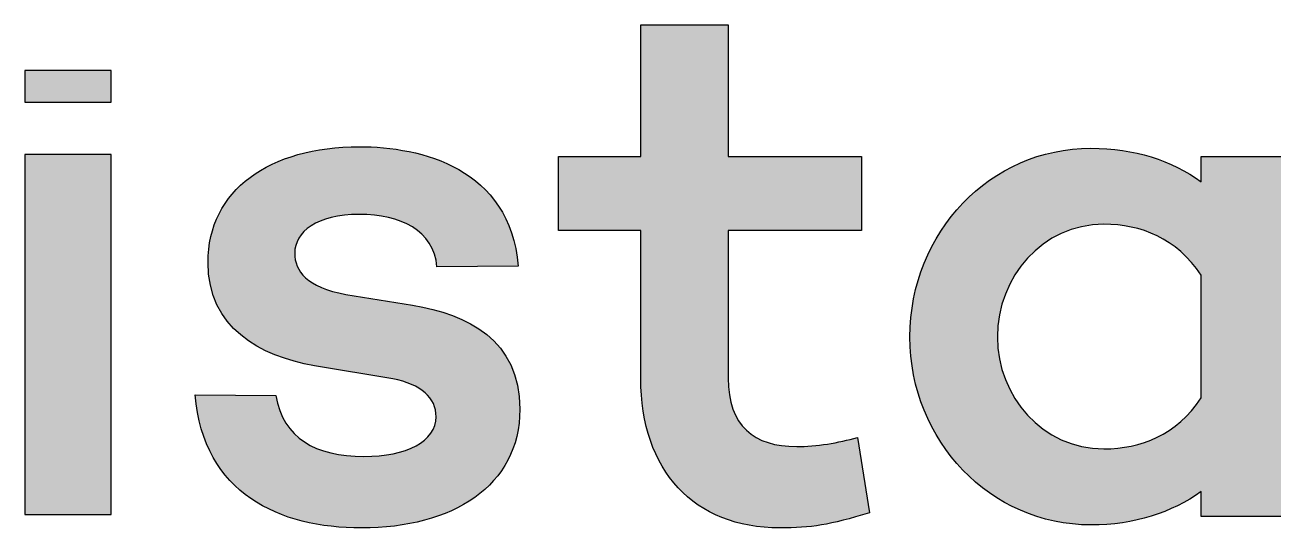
# Model space of a CAD drawing. Header units: millimetres. Extents: x 1841 to 1977, y -2528 to -2309.
# Drawn here: x 1866.47 to 1886.28, y -2489.43 to -2481.45 of the extents above; entities that cross this region are included whole.
import ezdxf

# ---------------------------------------------------------------- set-up
doc = ezdxf.new("R2010")
doc.units = ezdxf.units.MM
doc.layers.add('LASER$cut', color=1, linetype='Continuous', lineweight=0, true_color=0xff0000)
doc.layers.add('LASER$engrave', color=7, linetype='Continuous')

# ---------------------------------------------------------------- blocks, each defined once
blk = doc.blocks.new('Block 01')
at = {"layer": 'LASER$engrave'}
for points in [[(-29.594, 39.263), (-29.818, 39.197), (-30.017, 39.144), (-30.108, 39.121), (-30.195, 39.102), (-30.279, 39.085), (-30.36, 39.07), (-30.44, 39.057), (-30.519, 39.047), (-30.597, 39.039), (-30.677, 39.032), (-30.758, 39.027), (-30.841, 39.024), (-31.018, 39.022), (-31.082, 39.022), (-31.144, 39.024), (-31.206, 39.028), (-31.268, 39.032), (-31.328, 39.038), (-31.388, 39.045), (-31.447, 39.054), (-31.505, 39.063), (-31.562, 39.074), (-31.618, 39.087), (-31.674, 39.1), (-31.728, 39.115), (-31.782, 39.131), (-31.835, 39.148), (-31.887, 39.166), (-31.939, 39.186), (-31.989, 39.207), (-32.038, 39.229), (-32.087, 39.252), (-32.135, 39.276), (-32.182, 39.302), (-32.227, 39.329), (-32.272, 39.357), (-32.316, 39.386), (-32.359, 39.416), (-32.402, 39.447), (-32.443, 39.48), (-32.483, 39.513), (-32.522, 39.548), (-32.56, 39.583), (-32.598, 39.62), (-32.634, 39.658), (-32.669, 39.697), (-32.703, 39.737), (-32.737, 39.779), (-32.769, 39.821), (-32.8, 39.864), (-32.83, 39.908), (-32.86, 39.954), (-32.888, 40), (-32.915, 40.047), (-32.941, 40.096), (-32.965, 40.145), (-32.989, 40.195), (-33.012, 40.247), (-33.034, 40.299), (-33.054, 40.352), (-33.074, 40.407), (-33.092, 40.462), (-33.109, 40.518), (-33.125, 40.575), (-33.14, 40.633), (-33.154, 40.692), (-33.166, 40.752), (-33.178, 40.813), (-33.188, 40.874), (-33.197, 40.937), (-33.205, 41), (-33.212, 41.065), (-33.217, 41.13), (-33.221, 41.196), (-33.224, 41.263), (-33.226, 41.331), (-33.227, 41.399), (-33.227, 43.741), (-34.53, 43.741), (-34.53, 44.912), (-33.227, 44.912), (-33.227, 47), (-31.839, 47), (-31.839, 44.912), (-29.726, 44.912), (-29.726, 43.741), (-31.839, 43.741), (-31.839, 41.399), (-31.838, 41.329), (-31.836, 41.295), (-31.834, 41.262), (-31.831, 41.229), (-31.828, 41.197), (-31.824, 41.165), (-31.82, 41.134), (-31.815, 41.104), (-31.809, 41.074), (-31.803, 41.045), (-31.796, 41.017), (-31.789, 40.989), (-31.781, 40.962), (-31.773, 40.935), (-31.764, 40.909), (-31.755, 40.883), (-31.745, 40.859), (-31.734, 40.834), (-31.723, 40.811), (-31.711, 40.787), (-31.699, 40.765), (-31.687, 40.743), (-31.673, 40.722), (-31.66, 40.701), (-31.645, 40.681), (-31.631, 40.661), (-31.615, 40.642), (-31.599, 40.623), (-31.583, 40.605), (-31.566, 40.588), (-31.549, 40.571), (-31.531, 40.555), (-31.513, 40.539), (-31.494, 40.524), (-31.475, 40.509), (-31.455, 40.495), (-31.435, 40.482), (-31.414, 40.469), (-31.393, 40.456), (-31.372, 40.444), (-31.35, 40.433), (-31.327, 40.422), (-31.304, 40.412), (-31.28, 40.402), (-31.257, 40.393), (-31.232, 40.384), (-31.207, 40.376), (-31.182, 40.368), (-31.156, 40.361), (-31.13, 40.354), (-31.104, 40.348), (-31.077, 40.343), (-31.049, 40.337), (-31.021, 40.333), (-30.993, 40.329), (-30.965, 40.325), (-30.935, 40.322), (-30.906, 40.319), (-30.876, 40.317), (-30.815, 40.314), (-30.752, 40.313), (-30.693, 40.314), (-30.633, 40.316), (-30.573, 40.319), (-30.512, 40.324), (-30.45, 40.33), (-30.389, 40.337), (-30.265, 40.354), (-30.142, 40.375), (-30.021, 40.4), (-29.902, 40.427), (-29.787, 40.458)], [(-41.631, 45.774), (-41.631, 46.279), (-43, 46.279), (-43, 45.774)], [(-39.02, 41.122), (-39.015, 41.09), (-39.008, 41.06), (-39.001, 41.029), (-38.993, 41), (-38.985, 40.97), (-38.976, 40.942), (-38.967, 40.914), (-38.957, 40.886), (-38.947, 40.859), (-38.936, 40.833), (-38.925, 40.807), (-38.913, 40.782), (-38.9, 40.757), (-38.887, 40.733), (-38.874, 40.709), (-38.859, 40.686), (-38.845, 40.663), (-38.83, 40.641), (-38.814, 40.619), (-38.798, 40.598), (-38.781, 40.578), (-38.764, 40.558), (-38.746, 40.538), (-38.728, 40.519), (-38.709, 40.501), (-38.69, 40.483), (-38.671, 40.465), (-38.65, 40.448), (-38.63, 40.432), (-38.609, 40.416), (-38.587, 40.401), (-38.565, 40.386), (-38.542, 40.371), (-38.519, 40.357), (-38.496, 40.344), (-38.472, 40.331), (-38.447, 40.318), (-38.422, 40.306), (-38.397, 40.295), (-38.371, 40.284), (-38.345, 40.273), (-38.318, 40.263), (-38.291, 40.253), (-38.263, 40.244), (-38.235, 40.235), (-38.206, 40.227), (-38.177, 40.219), (-38.148, 40.212), (-38.118, 40.205), (-38.088, 40.199), (-38.026, 40.187), (-37.963, 40.178), (-37.897, 40.17), (-37.831, 40.164), (-37.762, 40.16), (-37.692, 40.157), (-37.62, 40.156), (-37.558, 40.157), (-37.496, 40.159), (-37.436, 40.163), (-37.377, 40.167), (-37.32, 40.174), (-37.264, 40.181), (-37.209, 40.19), (-37.156, 40.2), (-37.105, 40.211), (-37.055, 40.224), (-37.007, 40.238), (-36.961, 40.253), (-36.938, 40.261), (-36.916, 40.269), (-36.894, 40.278), (-36.873, 40.287), (-36.853, 40.296), (-36.832, 40.305), (-36.813, 40.315), (-36.794, 40.325), (-36.775, 40.336), (-36.757, 40.346), (-36.739, 40.357), (-36.722, 40.368), (-36.705, 40.38), (-36.689, 40.391), (-36.673, 40.403), (-36.658, 40.416), (-36.644, 40.428), (-36.63, 40.441), (-36.616, 40.454), (-36.603, 40.467), (-36.591, 40.481), (-36.579, 40.494), (-36.568, 40.509), (-36.563, 40.516), (-36.558, 40.523), (-36.553, 40.53), (-36.548, 40.537), (-36.543, 40.545), (-36.538, 40.552), (-36.534, 40.56), (-36.53, 40.567), (-36.526, 40.575), (-36.522, 40.582), (-36.518, 40.59), (-36.514, 40.598), (-36.511, 40.606), (-36.507, 40.614), (-36.504, 40.622), (-36.501, 40.63), (-36.498, 40.638), (-36.495, 40.646), (-36.493, 40.654), (-36.49, 40.662), (-36.488, 40.671), (-36.486, 40.679), (-36.484, 40.688), (-36.482, 40.696), (-36.481, 40.705), (-36.479, 40.713), (-36.478, 40.722), (-36.477, 40.73), (-36.476, 40.739), (-36.475, 40.748), (-36.474, 40.757), (-36.474, 40.766), (-36.474, 40.775), (-36.474, 40.784), (-36.474, 40.798), (-36.474, 40.812), (-36.475, 40.826), (-36.476, 40.839), (-36.478, 40.853), (-36.48, 40.866), (-36.482, 40.88), (-36.485, 40.893), (-36.488, 40.906), (-36.491, 40.919), (-36.495, 40.932), (-36.499, 40.944), (-36.503, 40.957), (-36.508, 40.969), (-36.513, 40.981), (-36.518, 40.994), (-36.524, 41.006), (-36.53, 41.017), (-36.537, 41.029), (-36.543, 41.04), (-36.55, 41.052), (-36.558, 41.063), (-36.566, 41.074), (-36.574, 41.085), (-36.582, 41.096), (-36.591, 41.107), (-36.6, 41.117), (-36.609, 41.127), (-36.619, 41.137), (-36.629, 41.148), (-36.639, 41.157), (-36.65, 41.167), (-36.661, 41.177), (-36.673, 41.186), (-36.684, 41.195), (-36.696, 41.204), (-36.709, 41.213), (-36.721, 41.222), (-36.734, 41.23), (-36.748, 41.239), (-36.761, 41.247), (-36.775, 41.255), (-36.79, 41.263), (-36.804, 41.271), (-36.819, 41.278), (-36.834, 41.286), (-36.866, 41.3), (-36.898, 41.313), (-36.932, 41.326), (-36.968, 41.338), (-37.004, 41.35), (-37.042, 41.36), (-37.08, 41.37), (-37.12, 41.379), (-37.162, 41.387), (-38.405, 41.593), (-38.486, 41.608), (-38.567, 41.625), (-38.647, 41.645), (-38.727, 41.666), (-38.806, 41.688), (-38.884, 41.713), (-38.96, 41.74), (-39.036, 41.769), (-39.11, 41.8), (-39.182, 41.834), (-39.218, 41.851), (-39.253, 41.869), (-39.287, 41.888), (-39.322, 41.907), (-39.355, 41.927), (-39.388, 41.947), (-39.421, 41.968), (-39.453, 41.99), (-39.485, 42.012), (-39.516, 42.035), (-39.546, 42.059), (-39.576, 42.083), (-39.605, 42.108), (-39.633, 42.133), (-39.661, 42.159), (-39.688, 42.186), (-39.715, 42.213), (-39.74, 42.242), (-39.765, 42.27), (-39.789, 42.3), (-39.813, 42.33), (-39.835, 42.361), (-39.857, 42.393), (-39.878, 42.425), (-39.898, 42.458), (-39.917, 42.492), (-39.936, 42.526), (-39.953, 42.562), (-39.969, 42.598), (-39.985, 42.635), (-40, 42.672), (-40.013, 42.711), (-40.026, 42.75), (-40.038, 42.79), (-40.048, 42.83), (-40.058, 42.872), (-40.066, 42.914), (-40.074, 42.957), (-40.08, 43.001), (-40.085, 43.046), (-40.089, 43.092), (-40.092, 43.139), (-40.094, 43.186), (-40.095, 43.234), (-40.094, 43.288), (-40.092, 43.34), (-40.088, 43.392), (-40.083, 43.444), (-40.077, 43.494), (-40.069, 43.544), (-40.06, 43.594), (-40.05, 43.642), (-40.038, 43.69), (-40.025, 43.737), (-40.011, 43.784), (-39.995, 43.829), (-39.978, 43.874), (-39.96, 43.918), (-39.94, 43.962), (-39.92, 44.005), (-39.898, 44.046), (-39.875, 44.088), (-39.85, 44.128), (-39.825, 44.168), (-39.798, 44.207), (-39.77, 44.245), (-39.741, 44.282), (-39.71, 44.319), (-39.679, 44.354), (-39.646, 44.389), (-39.613, 44.423), (-39.578, 44.457), (-39.542, 44.489), (-39.505, 44.521), (-39.467, 44.551), (-39.428, 44.581), (-39.388, 44.611), (-39.347, 44.639), (-39.304, 44.666), (-39.261, 44.693), (-39.217, 44.719), (-39.172, 44.744), (-39.126, 44.768), (-39.079, 44.791), (-39.031, 44.813), (-38.982, 44.834), (-38.932, 44.855), (-38.881, 44.874), (-38.829, 44.893), (-38.777, 44.911), (-38.723, 44.927), (-38.669, 44.943), (-38.614, 44.958), (-38.558, 44.972), (-38.501, 44.986), (-38.443, 44.998), (-38.385, 45.009), (-38.326, 45.019), (-38.205, 45.037), (-38.081, 45.051), (-37.954, 45.061), (-37.825, 45.067), (-37.693, 45.069), (-37.6, 45.068), (-37.505, 45.065), (-37.408, 45.059), (-37.309, 45.051), (-37.209, 45.041), (-37.108, 45.027), (-37.007, 45.011), (-36.905, 44.992), (-36.803, 44.969), (-36.701, 44.943), (-36.651, 44.928), (-36.6, 44.913), (-36.55, 44.897), (-36.5, 44.88), (-36.45, 44.862), (-36.401, 44.842), (-36.352, 44.822), (-36.304, 44.801), (-36.256, 44.779), (-36.208, 44.755), (-36.161, 44.731), (-36.115, 44.705), (-36.069, 44.678), (-36.024, 44.651), (-35.979, 44.621), (-35.936, 44.591), (-35.893, 44.56), (-35.851, 44.527), (-35.809, 44.493), (-35.769, 44.458), (-35.729, 44.421), (-35.691, 44.383), (-35.654, 44.344), (-35.617, 44.303), (-35.582, 44.261), (-35.548, 44.218), (-35.515, 44.173), (-35.483, 44.127), (-35.452, 44.079), (-35.423, 44.03), (-35.395, 43.979), (-35.368, 43.927), (-35.343, 43.873), (-35.32, 43.818), (-35.297, 43.761), (-35.277, 43.702), (-35.257, 43.642), (-35.24, 43.58), (-35.224, 43.517), (-35.21, 43.452), (-35.197, 43.385), (-35.186, 43.316), (-35.177, 43.246), (-35.17, 43.174), (-36.462, 43.162), (-36.464, 43.189), (-36.468, 43.215), (-36.472, 43.241), (-36.476, 43.267), (-36.482, 43.292), (-36.488, 43.316), (-36.494, 43.34), (-36.502, 43.364), (-36.51, 43.387), (-36.518, 43.41), (-36.527, 43.432), (-36.537, 43.454), (-36.548, 43.475), (-36.559, 43.496), (-36.57, 43.516), (-36.583, 43.536), (-36.596, 43.556), (-36.609, 43.575), (-36.623, 43.593), (-36.637, 43.612), (-36.652, 43.629), (-36.668, 43.647), (-36.684, 43.663), (-36.701, 43.68), (-36.718, 43.696), (-36.735, 43.711), (-36.753, 43.726), (-36.772, 43.741), (-36.791, 43.755), (-36.81, 43.769), (-36.83, 43.782), (-36.851, 43.795), (-36.872, 43.808), (-36.893, 43.82), (-36.915, 43.832), (-36.937, 43.843), (-36.959, 43.854), (-36.982, 43.864), (-37.006, 43.874), (-37.03, 43.884), (-37.054, 43.893), (-37.078, 43.902), (-37.103, 43.91), (-37.128, 43.918), (-37.154, 43.926), (-37.18, 43.933), (-37.232, 43.946), (-37.286, 43.957), (-37.341, 43.967), (-37.397, 43.976), (-37.455, 43.983), (-37.513, 43.988), (-37.572, 43.992), (-37.632, 43.994), (-37.693, 43.995), (-37.755, 43.994), (-37.816, 43.991), (-37.874, 43.987), (-37.931, 43.982), (-37.986, 43.975), (-38.038, 43.967), (-38.089, 43.957), (-38.138, 43.946), (-38.162, 43.94), (-38.185, 43.933), (-38.208, 43.927), (-38.23, 43.92), (-38.252, 43.913), (-38.273, 43.905), (-38.294, 43.897), (-38.314, 43.889), (-38.334, 43.88), (-38.354, 43.872), (-38.372, 43.863), (-38.391, 43.853), (-38.409, 43.844), (-38.426, 43.834), (-38.443, 43.824), (-38.459, 43.813), (-38.475, 43.803), (-38.49, 43.792), (-38.505, 43.781), (-38.52, 43.77), (-38.534, 43.758), (-38.547, 43.746), (-38.56, 43.734), (-38.572, 43.722), (-38.584, 43.71), (-38.596, 43.697), (-38.607, 43.684), (-38.617, 43.671), (-38.627, 43.658), (-38.636, 43.645), (-38.645, 43.631), (-38.653, 43.618), (-38.661, 43.604), (-38.669, 43.59), (-38.676, 43.576), (-38.682, 43.561), (-38.688, 43.547), (-38.693, 43.532), (-38.698, 43.517), (-38.702, 43.502), (-38.706, 43.487), (-38.71, 43.472), (-38.712, 43.457), (-38.715, 43.442), (-38.716, 43.426), (-38.718, 43.41), (-38.718, 43.395), (-38.719, 43.379), (-38.719, 43.366), (-38.718, 43.353), (-38.717, 43.34), (-38.716, 43.327), (-38.715, 43.314), (-38.713, 43.301), (-38.712, 43.288), (-38.709, 43.276), (-38.707, 43.263), (-38.704, 43.25), (-38.7, 43.238), (-38.697, 43.225), (-38.693, 43.212), (-38.689, 43.2), (-38.684, 43.188), (-38.679, 43.175), (-38.674, 43.163), (-38.668, 43.151), (-38.662, 43.139), (-38.655, 43.127), (-38.648, 43.115), (-38.641, 43.103), (-38.633, 43.091), (-38.625, 43.079), (-38.617, 43.068), (-38.608, 43.056), (-38.598, 43.045), (-38.589, 43.034), (-38.578, 43.022), (-38.568, 43.011), (-38.557, 43.001), (-38.545, 42.99), (-38.533, 42.979), (-38.521, 42.968), (-38.508, 42.958), (-38.495, 42.948), (-38.481, 42.938), (-38.466, 42.928), (-38.452, 42.918), (-38.436, 42.908), (-38.421, 42.898), (-38.404, 42.889), (-38.388, 42.88), (-38.37, 42.871), (-38.353, 42.862), (-38.334, 42.853), (-38.315, 42.844), (-38.296, 42.836), (-38.256, 42.819), (-38.213, 42.804), (-38.169, 42.789), (-38.122, 42.775), (-38.072, 42.762), (-38.021, 42.749), (-37.967, 42.738), (-37.91, 42.727), (-36.848, 42.558), (-36.767, 42.543), (-36.686, 42.526), (-36.605, 42.508), (-36.525, 42.488), (-36.446, 42.466), (-36.368, 42.442), (-36.291, 42.417), (-36.215, 42.39), (-36.141, 42.36), (-36.068, 42.329), (-36.032, 42.312), (-35.997, 42.295), (-35.962, 42.277), (-35.927, 42.259), (-35.894, 42.24), (-35.86, 42.22), (-35.827, 42.2), (-35.795, 42.179), (-35.763, 42.158), (-35.732, 42.135), (-35.701, 42.112), (-35.671, 42.089), (-35.642, 42.065), (-35.613, 42.04), (-35.585, 42.014), (-35.558, 41.988), (-35.531, 41.96), (-35.505, 41.933), (-35.48, 41.904), (-35.455, 41.874), (-35.432, 41.844), (-35.409, 41.813), (-35.387, 41.781), (-35.366, 41.749), (-35.345, 41.715), (-35.326, 41.681), (-35.307, 41.645), (-35.29, 41.609), (-35.273, 41.572), (-35.257, 41.534), (-35.242, 41.496), (-35.229, 41.456), (-35.216, 41.415), (-35.204, 41.374), (-35.193, 41.331), (-35.183, 41.288), (-35.175, 41.244), (-35.167, 41.198), (-35.161, 41.152), (-35.156, 41.104), (-35.151, 41.056), (-35.148, 41.007), (-35.147, 40.956), (-35.146, 40.905), (-35.147, 40.848), (-35.149, 40.792), (-35.153, 40.737), (-35.158, 40.683), (-35.165, 40.629), (-35.174, 40.576), (-35.184, 40.525), (-35.195, 40.474), (-35.208, 40.423), (-35.222, 40.374), (-35.238, 40.326), (-35.255, 40.278), (-35.273, 40.231), (-35.293, 40.185), (-35.314, 40.14), (-35.336, 40.096), (-35.36, 40.053), (-35.385, 40.01), (-35.411, 39.968), (-35.439, 39.928), (-35.468, 39.888), (-35.498, 39.849), (-35.529, 39.81), (-35.562, 39.773), (-35.595, 39.737), (-35.63, 39.701), (-35.666, 39.666), (-35.703, 39.632), (-35.741, 39.599), (-35.781, 39.567), (-35.821, 39.536), (-35.863, 39.506), (-35.905, 39.477), (-35.949, 39.448), (-35.993, 39.42), (-36.039, 39.394), (-36.085, 39.368), (-36.133, 39.343), (-36.182, 39.319), (-36.231, 39.296), (-36.281, 39.274), (-36.333, 39.253), (-36.385, 39.232), (-36.438, 39.213), (-36.492, 39.194), (-36.546, 39.177), (-36.602, 39.16), (-36.658, 39.144), (-36.715, 39.13), (-36.773, 39.116), (-36.832, 39.103), (-36.891, 39.091), (-37.013, 39.07), (-37.136, 39.052), (-37.263, 39.039), (-37.392, 39.029), (-37.523, 39.024), (-37.657, 39.022), (-37.778, 39.023), (-37.9, 39.028), (-38.02, 39.036), (-38.139, 39.048), (-38.257, 39.063), (-38.373, 39.082), (-38.488, 39.105), (-38.545, 39.117), (-38.601, 39.131), (-38.657, 39.146), (-38.712, 39.161), (-38.766, 39.178), (-38.821, 39.195), (-38.874, 39.214), (-38.927, 39.234), (-38.979, 39.254), (-39.031, 39.276), (-39.082, 39.299), (-39.132, 39.323), (-39.181, 39.348), (-39.23, 39.374), (-39.278, 39.401), (-39.325, 39.429), (-39.372, 39.459), (-39.417, 39.489), (-39.462, 39.521), (-39.506, 39.554), (-39.549, 39.588), (-39.591, 39.623), (-39.632, 39.659), (-39.672, 39.697), (-39.711, 39.736), (-39.749, 39.776), (-39.786, 39.817), (-39.822, 39.86), (-39.857, 39.904), (-39.891, 39.949), (-39.923, 39.995), (-39.955, 40.043), (-39.985, 40.092), (-40.014, 40.142), (-40.042, 40.193), (-40.069, 40.246), (-40.094, 40.301), (-40.118, 40.356), (-40.141, 40.413), (-40.163, 40.472), (-40.183, 40.531), (-40.202, 40.593), (-40.219, 40.655), (-40.235, 40.719), (-40.25, 40.785), (-40.263, 40.852), (-40.274, 40.92), (-40.284, 40.99), (-40.293, 41.061), (-40.3, 41.134)], [(-43, 44.944), (-43, 39.237), (-41.631, 39.237), (-41.631, 44.944)]]:
    blk.add_hatch(color=256, dxfattribs=at).paths.add_polyline_path(points, flags=0)
h = blk.add_hatch(color=256, dxfattribs=at)
h.paths.add_polyline_path([(-24.331, 39.601), (-24.376, 39.57), (-24.421, 39.539), (-24.467, 39.51), (-24.513, 39.481), (-24.561, 39.453), (-24.608, 39.426), (-24.657, 39.4), (-24.706, 39.375), (-24.756, 39.351), (-24.807, 39.328), (-24.858, 39.306), (-24.91, 39.284), (-24.963, 39.264), (-25.016, 39.245), (-25.07, 39.226), (-25.125, 39.209), (-25.18, 39.192), (-25.236, 39.177), (-25.292, 39.162), (-25.349, 39.149), (-25.407, 39.136), (-25.465, 39.125), (-25.524, 39.115), (-25.584, 39.105), (-25.644, 39.097), (-25.705, 39.09), (-25.766, 39.084), (-25.828, 39.079), (-25.89, 39.075), (-25.953, 39.072), (-26.017, 39.07), (-26.081, 39.07), (-26.156, 39.071), (-26.23, 39.074), (-26.303, 39.079), (-26.376, 39.085), (-26.448, 39.094), (-26.52, 39.104), (-26.592, 39.116), (-26.662, 39.13), (-26.732, 39.146), (-26.801, 39.163), (-26.87, 39.182), (-26.938, 39.203), (-27.005, 39.226), (-27.072, 39.25), (-27.137, 39.276), (-27.202, 39.303), (-27.266, 39.332), (-27.33, 39.363), (-27.392, 39.395), (-27.454, 39.428), (-27.514, 39.463), (-27.574, 39.5), (-27.633, 39.538), (-27.69, 39.577), (-27.747, 39.618), (-27.803, 39.66), (-27.858, 39.704), (-27.911, 39.748), (-27.964, 39.795), (-28.015, 39.842), (-28.066, 39.891), (-28.115, 39.94), (-28.163, 39.992), (-28.21, 40.044), (-28.256, 40.097), (-28.3, 40.152), (-28.343, 40.208), (-28.385, 40.264), (-28.426, 40.322), (-28.465, 40.381), (-28.503, 40.441), (-28.54, 40.502), (-28.575, 40.564), (-28.609, 40.627), (-28.641, 40.691), (-28.672, 40.756), (-28.701, 40.821), (-28.729, 40.888), (-28.756, 40.955), (-28.78, 41.023), (-28.804, 41.092), (-28.825, 41.162), (-28.845, 41.233), (-28.864, 41.304), (-28.881, 41.376), (-28.896, 41.448), (-28.909, 41.522), (-28.921, 41.596), (-28.931, 41.67), (-28.939, 41.745), (-28.946, 41.821), (-28.95, 41.897), (-28.953, 41.974), (-28.954, 42.051), (-28.953, 42.129), (-28.95, 42.206), (-28.946, 42.283), (-28.939, 42.359), (-28.931, 42.435), (-28.921, 42.51), (-28.909, 42.584), (-28.896, 42.658), (-28.881, 42.731), (-28.864, 42.804), (-28.845, 42.875), (-28.825, 42.946), (-28.804, 43.016), (-28.78, 43.085), (-28.756, 43.154), (-28.729, 43.222), (-28.701, 43.288), (-28.672, 43.354), (-28.641, 43.419), (-28.609, 43.484), (-28.575, 43.547), (-28.54, 43.609), (-28.503, 43.67), (-28.465, 43.73), (-28.426, 43.79), (-28.385, 43.848), (-28.343, 43.905), (-28.3, 43.96), (-28.256, 44.015), (-28.21, 44.069), (-28.163, 44.121), (-28.115, 44.173), (-28.066, 44.223), (-28.015, 44.271), (-27.964, 44.319), (-27.911, 44.365), (-27.858, 44.41), (-27.803, 44.454), (-27.747, 44.496), (-27.69, 44.537), (-27.633, 44.576), (-27.574, 44.614), (-27.514, 44.651), (-27.454, 44.686), (-27.392, 44.719), (-27.33, 44.752), (-27.266, 44.782), (-27.202, 44.811), (-27.137, 44.839), (-27.072, 44.864), (-27.005, 44.889), (-26.938, 44.911), (-26.87, 44.932), (-26.801, 44.951), (-26.732, 44.969), (-26.662, 44.984), (-26.592, 44.998), (-26.52, 45.01), (-26.448, 45.021), (-26.376, 45.029), (-26.303, 45.036), (-26.23, 45.041), (-26.156, 45.044), (-26.081, 45.045), (-26.017, 45.044), (-25.953, 45.042), (-25.89, 45.04), (-25.828, 45.036), (-25.766, 45.031), (-25.705, 45.025), (-25.644, 45.017), (-25.584, 45.009), (-25.524, 45), (-25.465, 44.99), (-25.407, 44.978), (-25.349, 44.966), (-25.292, 44.952), (-25.236, 44.938), (-25.18, 44.922), (-25.125, 44.906), (-25.07, 44.888), (-25.016, 44.87), (-24.963, 44.85), (-24.91, 44.83), (-24.858, 44.809), (-24.807, 44.786), (-24.756, 44.763), (-24.706, 44.739), (-24.657, 44.714), (-24.608, 44.688), (-24.561, 44.661), (-24.513, 44.633), (-24.467, 44.605), (-24.421, 44.575), (-24.376, 44.545), (-24.331, 44.514), (-24.331, 44.912), (-22.943, 44.912), (-22.943, 39.203), (-24.331, 39.203)], flags=0)
h.paths.add_polyline_path([(-24.331, 41.086), (-24.331, 43.029), (-24.369, 43.083), (-24.408, 43.135), (-24.447, 43.186), (-24.488, 43.233), (-24.529, 43.279), (-24.571, 43.323), (-24.614, 43.365), (-24.657, 43.405), (-24.702, 43.443), (-24.747, 43.479), (-24.793, 43.513), (-24.839, 43.545), (-24.886, 43.575), (-24.934, 43.603), (-24.982, 43.63), (-25.031, 43.655), (-25.081, 43.678), (-25.131, 43.7), (-25.181, 43.72), (-25.232, 43.738), (-25.284, 43.754), (-25.336, 43.769), (-25.388, 43.783), (-25.441, 43.794), (-25.494, 43.805), (-25.548, 43.814), (-25.602, 43.821), (-25.656, 43.827), (-25.711, 43.832), (-25.766, 43.835), (-25.821, 43.837), (-25.876, 43.838), (-25.922, 43.837), (-25.967, 43.835), (-26.012, 43.832), (-26.056, 43.828), (-26.1, 43.823), (-26.144, 43.816), (-26.187, 43.809), (-26.229, 43.8), (-26.272, 43.79), (-26.313, 43.779), (-26.354, 43.767), (-26.395, 43.754), (-26.435, 43.74), (-26.475, 43.726), (-26.514, 43.71), (-26.553, 43.693), (-26.591, 43.675), (-26.628, 43.656), (-26.665, 43.636), (-26.701, 43.615), (-26.737, 43.594), (-26.772, 43.571), (-26.807, 43.548), (-26.84, 43.524), (-26.874, 43.499), (-26.906, 43.473), (-26.938, 43.446), (-26.969, 43.419), (-27, 43.391), (-27.03, 43.362), (-27.059, 43.332), (-27.088, 43.302), (-27.115, 43.271), (-27.142, 43.239), (-27.169, 43.207), (-27.194, 43.174), (-27.219, 43.14), (-27.243, 43.106), (-27.266, 43.071), (-27.289, 43.035), (-27.311, 42.999), (-27.332, 42.963), (-27.352, 42.926), (-27.371, 42.888), (-27.389, 42.85), (-27.407, 42.811), (-27.423, 42.772), (-27.439, 42.733), (-27.454, 42.693), (-27.468, 42.652), (-27.481, 42.611), (-27.494, 42.57), (-27.505, 42.529), (-27.515, 42.487), (-27.525, 42.444), (-27.533, 42.402), (-27.541, 42.359), (-27.547, 42.316), (-27.553, 42.272), (-27.558, 42.228), (-27.561, 42.184), (-27.564, 42.14), (-27.565, 42.096), (-27.566, 42.051), (-27.565, 42.007), (-27.564, 41.963), (-27.561, 41.92), (-27.558, 41.876), (-27.553, 41.833), (-27.547, 41.79), (-27.541, 41.747), (-27.533, 41.705), (-27.525, 41.663), (-27.515, 41.621), (-27.505, 41.579), (-27.494, 41.538), (-27.481, 41.497), (-27.468, 41.457), (-27.454, 41.416), (-27.439, 41.377), (-27.423, 41.338), (-27.407, 41.299), (-27.389, 41.26), (-27.371, 41.223), (-27.352, 41.185), (-27.332, 41.148), (-27.311, 41.112), (-27.289, 41.076), (-27.266, 41.041), (-27.243, 41.006), (-27.219, 40.972), (-27.194, 40.939), (-27.169, 40.906), (-27.142, 40.873), (-27.115, 40.842), (-27.088, 40.811), (-27.059, 40.781), (-27.03, 40.751), (-27, 40.723), (-26.969, 40.694), (-26.938, 40.667), (-26.906, 40.641), (-26.874, 40.615), (-26.84, 40.59), (-26.807, 40.566), (-26.772, 40.543), (-26.737, 40.52), (-26.701, 40.499), (-26.665, 40.478), (-26.628, 40.458), (-26.591, 40.44), (-26.553, 40.422), (-26.514, 40.405), (-26.475, 40.389), (-26.435, 40.374), (-26.395, 40.36), (-26.354, 40.347), (-26.313, 40.335), (-26.272, 40.324), (-26.229, 40.315), (-26.187, 40.306), (-26.144, 40.298), (-26.1, 40.292), (-26.056, 40.286), (-26.012, 40.282), (-25.967, 40.279), (-25.922, 40.277), (-25.876, 40.277), (-25.821, 40.278), (-25.766, 40.279), (-25.711, 40.283), (-25.656, 40.287), (-25.602, 40.293), (-25.548, 40.301), (-25.494, 40.31), (-25.441, 40.32), (-25.388, 40.332), (-25.336, 40.345), (-25.284, 40.36), (-25.232, 40.377), (-25.181, 40.395), (-25.131, 40.415), (-25.081, 40.436), (-25.031, 40.459), (-24.982, 40.484), (-24.934, 40.511), (-24.886, 40.54), (-24.839, 40.57), (-24.793, 40.602), (-24.747, 40.636), (-24.702, 40.672), (-24.657, 40.71), (-24.614, 40.75), (-24.571, 40.791), (-24.529, 40.835), (-24.488, 40.881), (-24.447, 40.929), (-24.408, 40.979), (-24.369, 41.031)], flags=0)
for p, q in [((-35.17, 43.174), (-36.462, 43.162)), ((-24.331, 41.086), (-24.331, 43.029)), ((-37.91, 42.727), (-36.848, 42.558)), ((-37.162, 41.387), (-38.405, 41.593)), ((-40.3, 41.134), (-39.02, 41.122))]:
    blk.add_line(p, q, dxfattribs=at)
for points in [[(-33.227, 41.399), (-33.227, 43.741), (-34.53, 43.741), (-34.53, 44.912), (-33.227, 44.912), (-33.227, 47), (-31.839, 47), (-31.839, 44.912), (-29.726, 44.912), (-29.726, 43.741), (-31.839, 43.741), (-31.839, 41.399)], [(-24.331, 44.514), (-24.331, 44.912), (-22.943, 44.912), (-22.943, 39.203), (-24.331, 39.203), (-24.331, 39.601)], [(-29.787, 40.458), (-29.594, 39.263)]]:
    blk.add_lwpolyline(points, dxfattribs=at)
for points in [[(-41.631, 45.774), (-41.631, 46.279), (-43, 46.279), (-43, 45.774)], [(-43, 44.944), (-43, 39.237), (-41.631, 39.237), (-41.631, 44.944)]]:
    blk.add_lwpolyline(points, close=True, dxfattribs=at)
for points in [[(-40.095, 43.234), (-40.095, 44.381), (-39.117, 45.069), (-37.693, 45.069)], [(-37.693, 45.069), (-36.715, 45.069), (-35.303, 44.731), (-35.17, 43.174)], [(-28.954, 42.051), (-28.954, 43.717), (-27.675, 45.045), (-26.081, 45.045)], [(-26.081, 45.045), (-25.393, 45.045), (-24.802, 44.851), (-24.331, 44.514)], [(-37.693, 43.995), (-38.369, 43.995), (-38.719, 43.717), (-38.719, 43.379)], [(-36.462, 43.162), (-36.51, 43.741), (-37.041, 43.995), (-37.693, 43.995)], [(-25.876, 43.838), (-26.854, 43.838), (-27.566, 43.005), (-27.566, 42.051)], [(-24.331, 43.029), (-24.729, 43.62), (-25.285, 43.838), (-25.876, 43.838)], [(-38.405, 41.593), (-39.274, 41.749), (-40.095, 42.196), (-40.095, 43.234)], [(-38.719, 43.379), (-38.719, 43.101), (-38.526, 42.836), (-37.91, 42.727)], [(-36.848, 42.558), (-35.979, 42.401), (-35.146, 42.015), (-35.146, 40.905)], [(-26.081, 39.07), (-27.675, 39.07), (-28.954, 40.398), (-28.954, 42.051)], [(-27.566, 42.051), (-27.566, 41.11), (-26.854, 40.277), (-25.876, 40.277)], [(-36.474, 40.784), (-36.474, 41.086), (-36.715, 41.303), (-37.162, 41.387)], [(-31.018, 39.022), (-32.382, 39.022), (-33.227, 39.927), (-33.227, 41.399)], [(-31.839, 41.399), (-31.839, 40.639), (-31.428, 40.313), (-30.752, 40.313)], [(-37.657, 39.022), (-38.96, 39.022), (-40.167, 39.565), (-40.3, 41.134)], [(-39.02, 41.122), (-38.9, 40.446), (-38.393, 40.156), (-37.62, 40.156)], [(-25.876, 40.277), (-25.285, 40.277), (-24.729, 40.494), (-24.331, 41.086)], [(-35.146, 40.905), (-35.146, 39.685), (-36.22, 39.022), (-37.657, 39.022)], [(-37.62, 40.156), (-36.944, 40.156), (-36.474, 40.398), (-36.474, 40.784)], [(-30.752, 40.313), (-30.439, 40.313), (-30.089, 40.373), (-29.787, 40.458)], [(-24.331, 39.601), (-24.802, 39.263), (-25.393, 39.07), (-26.081, 39.07)], [(-29.594, 39.263), (-30.233, 39.07), (-30.523, 39.022), (-31.018, 39.022)]]:
    blk.add_open_spline(points, degree=3, dxfattribs=at)

msp = doc.modelspace()

# ---------------------------------------------------------------- block references
at = {"layer": 'LASER$cut'}
msp.add_blockref('Block 01', (1909.475, -2528.447), dxfattribs=at)

doc.saveas('drawing.dxf')
